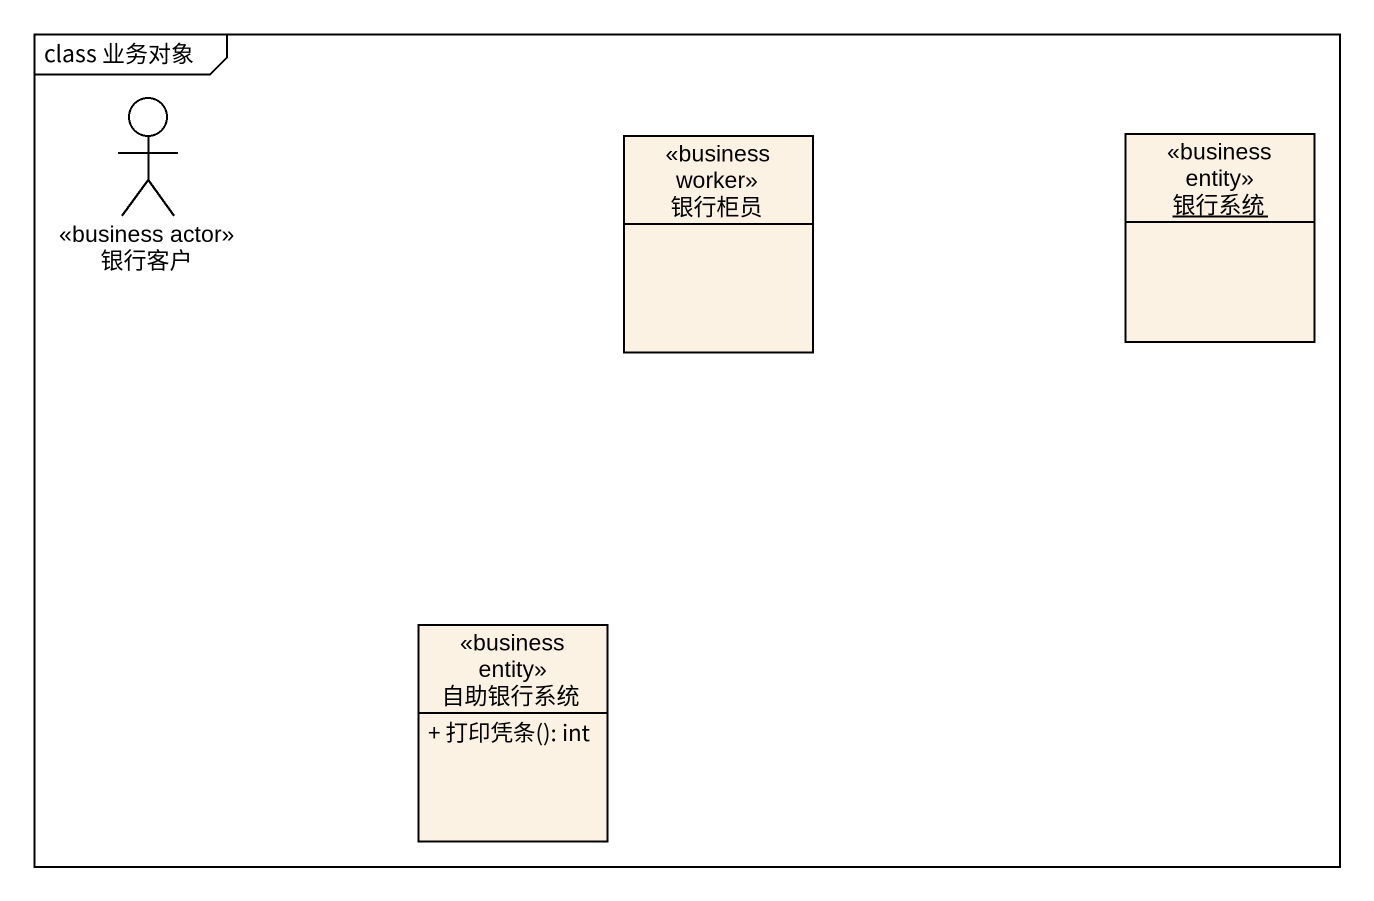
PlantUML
@startuml
mainframe class 业务对象
allowmixing
hide circle
hide empty members
skinparam classAttributeIconSize 0
actor 银行客户 <<business actor>>
object 银行系统 <<business entity>>
class 银行柜员 <<business worker>>
class 自助银行系统 <<business entity>> {
  + 打印凭条(): int
}
@enduml
